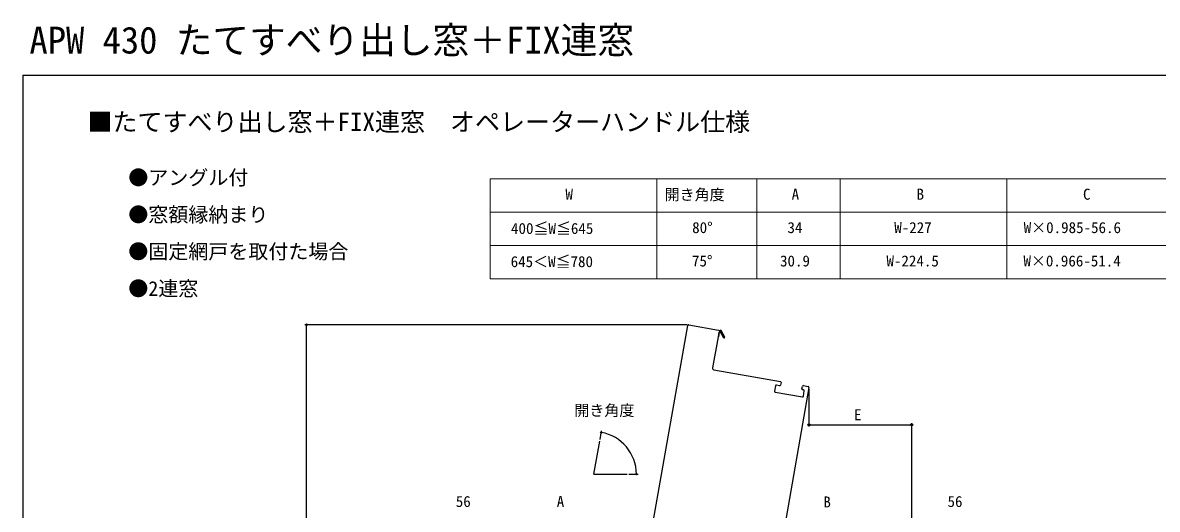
# Model space of a CAD drawing. Units: millimetres, scale not verified. Extents: x -526 to 524, y -783 to 779.
# Drawn here: x -526 to 155, y 487 to 779 of the extents above; entities that cross this region are included whole.
import ezdxf
from ezdxf.enums import TextEntityAlignment as Align

# ---------------------------------------------------------------- set-up
doc = ezdxf.new("R2010")
doc.units = ezdxf.units.MM
doc.header["$LTSCALE"] = 4
doc.layers.add('0-1_TABLE1', color=7, linetype='Continuous', lineweight=18)
for name, color, linetype in [('0-2_USER1', 3, 'Continuous'), ('0-4_YKK_12', 2, 'Continuous'), ('0-7_YKK_D', 6, 'Continuous'), ('0-8_YKK_ZWAK', 7, 'Continuous')]:
    doc.layers.add(name, color=color, linetype=linetype)
doc.styles.add('ＭＳ ゴシック', font='')
doc.styles.get('ＭＳ ゴシック').set_extended_font_data('MS Gothic')

msp = doc.modelspace()

# ---------------------------------------------------------------- linework, layer by layer
at = {"layer": '0-1_TABLE1'}
for p, q in [((-245.365, 685.07), (364.635, 685.07)), ((-245.365, 685.07), (-245.365, 625.07)), ((-145.365, 685.07), (-145.365, 625.07)), ((-85.365, 685.07), (-85.365, 625.07)), ((-35.365, 685.07), (-35.365, 625.07)), ((64.635, 685.07), (64.635, 625.07)), ((-245.365, 665.07), (364.635, 665.07)), ((-245.365, 645.07), (364.635, 645.07)), ((-245.365, 625.07), (364.635, 625.07))]:
    msp.add_line(p, q, dxfattribs=at)
at = {"layer": '0-4_YKK_12'}
for p, q in [((-148.168, 476.062), (-126.8, 597.185)), ((-126.22, 597.59), (-108.493, 594.47)), ((-105.424, 590.011), (-107.229, 593.09)), ((-107.229, 593.09), (-105.424, 590.011)), ((-111.177, 570.573), (-71.29, 563.551)), ((-54.142, 560.024), (-75.424, 439.394)), ((-74.273, 561.03), (-74.828, 557.878)), ((-71.724, 561.089), (-73.694, 561.435)), ((-70.885, 562.972), (-71.145, 561.494)), ((-58.342, 559.24), (-58.082, 560.718)), ((-57.345, 558.557), (-57.936, 558.661)), ((-57.502, 561.123), (-54.548, 560.603)), ((-74.422, 557.299), (-58.073, 554.421)), ((-57.494, 554.827), (-56.939, 557.978)), ((-183.087, 508.096), (-179.614, 527.792)), ((-183.087, 508.096), (-163.087, 508.096))]:
    msp.add_line(p, q, dxfattribs=at)
for points in [[(-107.59, 593.22), (-107.922, 593.099), (-108.399, 590.391), (-108.694, 590.443), (-111.988, 571.731)], [(-108.694, 590.443), (-108.399, 590.391), (-107.922, 593.099), (-107.59, 593.22)], [(-108.087, 593.89), (-107.002, 594.286), (-104.734, 590.415)], [(-104.734, 590.415), (-107.002, 594.286), (-108.087, 593.89)]]:
    msp.add_lwpolyline(points, dxfattribs=at)
for centre, radius, start, end in [((-126.307, 597.098), 0.5, 80.01529, 170.01529), ((-108.58, 593.977), 0.5, 350.01529, 80.01529), ((-107.355, 593.306), 0.25, 300.37232, 200.01529), ((-107.355, 593.306), 0.25, 300.37232, 200.01529), ((-105.079, 590.213), 0.4, 210.37232, 30.37232), ((-105.079, 590.213), 0.4, 210.37232, 30.37232), ((-111.004, 571.558), 1, 170.01529, 260.01529), ((-73.78, 560.943), 0.5, 80.01529, 170.01529), ((-71.637, 561.581), 0.5, 260.01529, 350.01529), ((-71.377, 563.058), 0.5, 350.01529, 80.01529), ((-57.849, 559.154), 0.5, 170.01529, 260.01529), ((-57.589, 560.631), 0.5, 80.01529, 170.01529), ((-57.432, 558.065), 0.5, 350.01529, 80.01529), ((-54.635, 560.111), 0.5, 350.01529, 80.01529), ((-74.335, 557.792), 0.5, 170.01529, 260.01529), ((-57.987, 554.913), 0.5, 260.01529, 350.01529)]:
    msp.add_arc(centre, radius, start, end, dxfattribs=at)
at = {"layer": '0-7_YKK_D'}
for p, q in [((-127.22, 597.59), (-356.48, 597.59)), ((-355.48, 354.959), (-355.48, 597.59)), ((-54.135, 559.111), (-54.135, 536.606)), ((7.517, 242.259), (7.517, 538.606)), ((-179.441, 528.777), (-178.501, 534.105)), ((-54.135, 537.606), (7.517, 537.606)), ((-162.087, 508.096), (-156.677, 508.096))]:
    msp.add_line(p, q, dxfattribs=at)
for centre, radius in [((-355.48, 597.59), 0.51), ((-54.135, 537.606), 0.637), ((7.517, 537.606), 0.637), ((-178.675, 533.12), 0.425), ((-157.677, 508.096), 0.425)]:
    msp.add_circle(centre, radius, dxfattribs=at)
msp.add_arc((-183.087, 508.096), 25.41, 0, 80, dxfattribs=at)
at = {"layer": '0-8_YKK_ZWAK'}
for q in [(-525.8, -782.9), (524.2, 747.1)]:
    msp.add_line((-525.8, 747.1), q, dxfattribs=at)

# ---------------------------------------------------------------- texts
at = {"layer": '0-1_TABLE1', "style": 'ＭＳ ゴシック'}
for s, p in [('W', (-200.223, 670.57)), ('開き角度', (-140.703, 670.315)), ('A', (-64.507, 670.57)), ('B', (10.442, 670.57)), ('C', (110.263, 670.57)), ('400≦W≦645', (-232.848, 650.059)), ('80°', (-124.186, 650.57)), ('34', (-67.038, 650.57)), ('W-227', (-2.956, 650.57)), ('W×0.985-56.6', (74.697, 650.57)), ('645＜W≦780', (-233.078, 630.161)), ('75°', (-124.314, 630.57)), ('30.9', (-71.487, 630.57)), ('W-224.5', (-7.635, 630.57)), ('W×0.966-51.4', (74.544, 630.57))]:
    msp.add_text(s, height=6.598, dxfattribs=at).set_placement(p, align=Align.BOTTOM_LEFT)
at = {"layer": '0-2_USER1', "style": 'ＭＳ ゴシック'}
for s, height, p in [('APW 430 たてすべり出し窓＋FIX連窓', 16.13, (-521.762, 755.28)), ('■たてすべり出し窓＋FIX連窓\u3000オペレーターハンドル仕様', 11, (-486.953, 710.369)), ('●アングル付', 8.798, (-462.436, 678.768)), ('●窓額縁納まり', 8.798, (-462.436, 656.586)), ('●固定網戸を取付た場合', 8.798, (-462.436, 634.473)), ('●2連窓', 8.798, (-462.436, 612.291))]:
    msp.add_text(s, height=height, dxfattribs=at).set_placement(p, align=Align.BOTTOM_LEFT)
at = {"layer": '0-7_YKK_D', "style": 'ＭＳ ゴシック'}
for s, p in [('開き角度', (-194.846, 541.006)), ('E', (-27.118, 538.406)), ('56', (-266, 486.459)), ('A', (-205.422, 486.459)), ('B', (-45.485, 486.159)), ('56', (28.997, 486.459))]:
    msp.add_text(s, height=6.598, dxfattribs=at).set_placement(p, align=Align.BOTTOM_LEFT)

doc.saveas('drawing.dxf')
